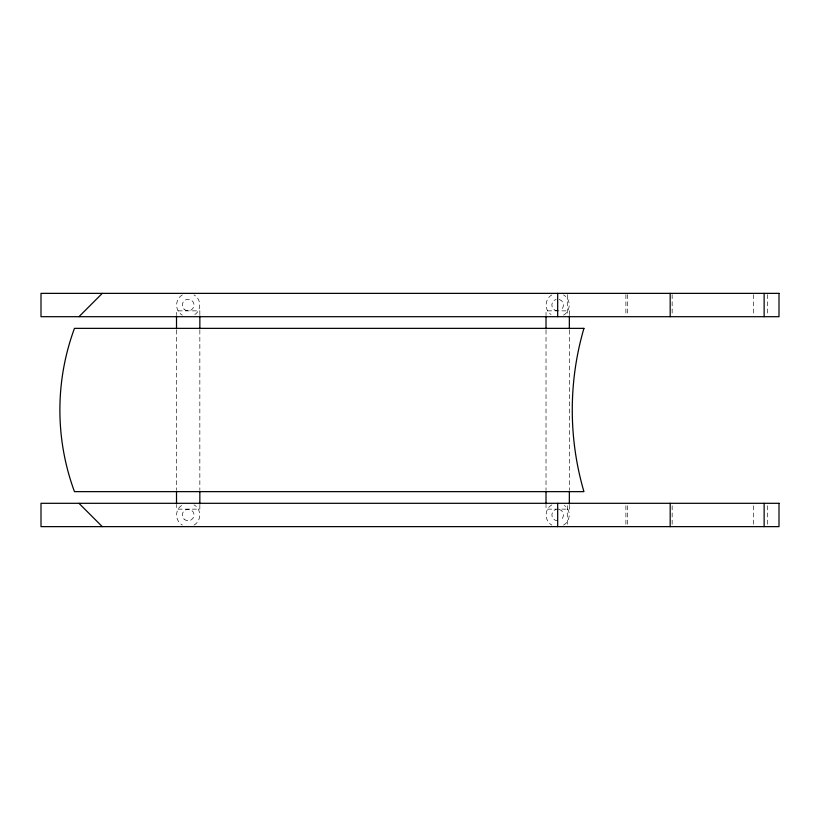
<?xml version="1.0" encoding="UTF-8"?>
<svg xmlns="http://www.w3.org/2000/svg" width="820" height="820" viewBox="0 0 820 820"><rect width="100%" height="100%" fill="white"/><g stroke="black" fill="none" stroke-linecap="round" stroke-linejoin="round"><path stroke-width="0.61" stroke-dasharray="4.1 3.07" d="M182.347 294.923C174.752 299.013 174.752 311.046 182.347 315.126M194.822 314.511C201.781 310.155 201.187 298.787 194.012 294.923M181.548 505.489C174.588 509.845 175.172 521.212 182.347 525.077M194.012 525.077C201.607 520.987 201.607 508.953 194.012 504.874M551.85 294.923C544.675 298.787 544.091 310.155 551.05 314.511M563.514 315.126C571.109 311.046 571.109 299.013 563.514 294.923M551.85 504.874C544.255 508.953 544.255 520.987 551.85 525.077M563.514 525.077C570.689 521.212 571.284 509.845 564.324 505.489M767.315 294.595L767.315 314.234M767.315 505.766L767.315 525.405M753.467 294.595L753.467 314.234M753.467 505.766L753.467 525.405M672.154 294.595L672.154 314.234M672.154 505.766L672.154 525.405M627.433 294.595L627.433 314.234M627.433 505.766L627.433 525.405M625.896 294.595L625.896 314.234M625.896 505.766L625.896 525.405M569.346 314.695L569.346 310.862L546.018 310.862L546.018 314.695M569.346 330.05L569.346 489.95M569.346 505.304L569.346 509.138L546.018 509.138L546.018 505.304M567.286 294.595L567.286 314.234M567.286 505.766L567.286 525.405M546.018 330.05L546.018 489.95M199.844 314.695L199.844 310.862L176.515 310.862L176.515 314.695M199.844 330.05L199.844 489.95M199.844 505.304L199.844 509.138L176.515 509.138L176.515 505.304M176.515 330.05L176.515 489.95M559.199 509.343A5.832 5.832 0 0 1 560.603 520.023M557.682 520.803A5.832 5.832 0 0 1 556.175 509.343M559.199 299.392A5.832 5.832 0 0 1 560.603 310.083M557.682 310.862A5.832 5.832 0 0 1 556.175 299.392M184.059 519.091A5.832 5.832 0 0 0 193.817 516.477A5.832 5.832 0 0 0 186.673 509.343A5.832 5.832 0 0 0 184.059 519.091M184.059 309.15A5.832 5.832 0 0 0 193.817 306.536A5.832 5.832 0 0 0 186.673 299.392A5.832 5.832 0 0 0 184.059 309.15"/><path stroke-width="1.23" d="M78.956 316.694L102.285 293.365M78.956 503.306L102.285 526.635M764.137 293.365L764.137 316.694M764.137 503.306L764.137 526.635M670.186 293.365L670.186 316.694M670.186 503.306L670.186 526.635M569.346 315.977L569.346 328.769M569.346 491.231L569.346 504.023M557.682 293.365L557.682 316.694M557.682 503.306L557.682 526.635M546.018 315.977L546.018 328.769M546.018 491.231L546.018 504.023M199.844 315.977L199.844 328.769M199.844 491.231L199.844 504.023M176.515 315.977L176.515 328.769M176.515 491.231L176.515 504.023M779 293.365L41 293.365L41 316.694L779 316.694L779 293.365M583.932 328.359L74.466 328.359A235.893 235.893 0 0 0 74.466 491.641L583.932 491.641A291.592 291.592 0 0 1 583.932 328.359M779 503.306L41 503.306L41 526.635L779 526.635L779 503.306"/></g></svg>
